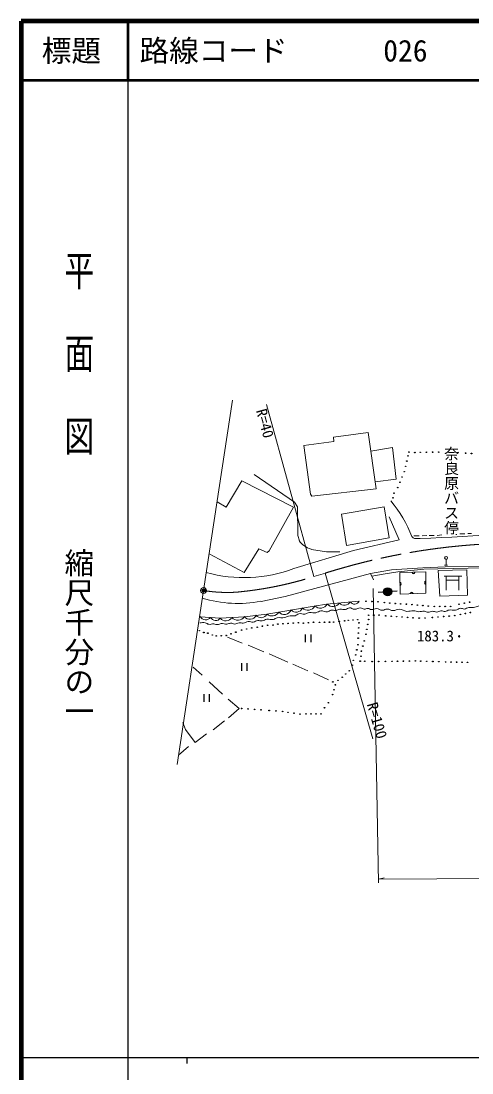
# Model space of a CAD drawing. Units: millimetres, scale not verified. Extents: x 40000 to 680000, y 20000 to 380000.
# Drawn here: x 40000 to 116113, y 202409 to 380000 of the extents above; entities that cross this region are included whole.
import ezdxf
from ezdxf.enums import TextEntityAlignment as Align

# ---------------------------------------------------------------- set-up
doc = ezdxf.new("R2010")
doc.units = ezdxf.units.MM
doc.header["$LTSCALE"] = 1000
doc.header["$PDMODE"] = 32
doc.header["$PDSIZE"] = 500
doc.linetypes.add('CHAIN', pattern=[18.5, 12, -1.5, 3.5, -1.5])
for name, color, linetype, lineweight in [('M-BGD', 7, 'Continuous', 13), ('M-BMK', 2, 'CHAIN', 13), ('M-BMK-SRVR', 3, 'Continuous', 13), ('M-STR-HTXT', 7, 'Continuous', 13), ('M-TTL', 2, 'Continuous', 140), ('M-TTL-BAND', 7, 'Continuous', 25), ('M-TTL-LINE', 7, 'Continuous', 50)]:
    doc.layers.add(name, color=color, linetype=linetype, lineweight=lineweight)
doc.layers.add('M-OTRS', color=6, linetype='Continuous')
doc.layers.add('M-TTL-TXT', color=7, linetype='Continuous')
doc.styles.add('@ＭＳ ゴシック', font='')
doc.styles.add('ＭＳ ゴシック', font='')
doc.styles.get('@ＭＳ ゴシック').set_extended_font_data('@MS Gothic')
doc.styles.get('ＭＳ ゴシック').set_extended_font_data('MS Gothic')

msp = doc.modelspace()

# ---------------------------------------------------------------- hatches: boundary and pattern name
at = {"layer": 'M-BGD'}
msp.add_hatch(color=256, dxfattribs=at).paths.add_polyline_path([(102573, 283694, 0.97359), (101209, 283642, 0.01338), (101210, 283606, 1)])

# ---------------------------------------------------------------- linework, layer by layer
for p, q in [((74618, 297914), (77242, 302401)), ((77242, 302401), (85963, 297914)), ((73083, 298803), (74618, 297914)), ((85963, 297914), (81899, 290548)), ((106283, 293088), (107214, 293088)), ((108484, 293173), (107722, 293088)), ((108908, 293173), (109754, 293173)), ((111024, 293257), (110262, 293173)), ((113395, 293342), (113564, 293342)), ((114072, 293427), (114919, 293427)), ((115427, 293511), (116020, 293511)), ((105984, 292968), (106174, 292757)), ((106174, 292757), (106438, 292639)), ((106438, 292639), (107380, 292651)), ((77666, 286907), (71749, 290040)), ((80121, 290887), (77666, 286907)), ((81560, 290294), (80121, 290887)), ((81899, 290548), (81560, 290294)), ((107802, 287711), (102558, 287331)), ((111599, 287868), (107802, 287711)), ((111491, 288116), (111991, 288116)), ((111599, 287868), (117830, 287985)), ((111741, 288116), (111741, 289116)), ((99002, 286738), (84608, 282843)), ((102558, 287331), (99002, 286738)), ((99002, 286738), (99510, 285637)), ((99216, 286275), (101439, 286692)), ((101439, 286692), (103626, 286997)), ((103626, 286997), (106344, 287298)), ((103915, 286885), (108315, 286992)), ((106344, 287298), (107962, 287435)), ((110347, 287500), (107962, 287435)), ((118058, 287675), (110347, 287500)), ((115258, 287331), (110432, 287246)), ((111404, 286296), (114390, 286296)), ((111750, 286296), (111750, 283912)), ((113895, 286296), (113895, 283912)), ((111750, 285604), (113895, 285604)), ((84608, 282843), (80544, 281997)), ((89460, 281238), (83488, 280229)), ((91542, 281532), (89460, 281238)), ((97073, 282079), (91542, 281532)), ((73632, 279205), (70239, 279443)), ((77698, 279443), (73632, 279205)), ((81511, 279878), (77698, 279443)), ((83488, 280229), (81511, 279878)), ((74872, 275985), (77327, 274969)), ((78343, 274631), (80968, 273530)), ((81899, 273191), (85032, 271752)), ((69030, 270905), (70554, 269551)), ((85878, 271413), (88418, 270313)), ((89350, 269974), (91890, 268789)), ((71739, 268450), (74025, 266333)), ((74364, 261846), (72416, 260322)), ((68268, 257528), (66576, 256067))]:
    msp.add_line(p, q, dxfattribs=at)
at = {"layer": 'M-BGD', "lineweight": 25}
for p, q in [((100297, 283582), (101209, 283642)), ((102585, 283731), (103497, 283791)), ((87977, 276437), (87977, 275137)), ((88952, 275137), (88952, 276437)), ((77189, 271579), (77189, 270279)), ((78164, 270279), (78164, 271579)), ((70849, 266343), (70849, 265043)), ((71824, 265043), (71824, 266343))]:
    msp.add_line(p, q, dxfattribs=at)
at = {"layer": 'M-BGD'}
for points in [[(87741, 308328), (88842, 300115), (89096, 299777), (99933, 301047), (98578, 310529), (92736, 309767), (92821, 309005)], [(101288, 297999), (102134, 292749), (94938, 291479), (94091, 296729)]]:
    msp.add_lwpolyline(points, close=True, dxfattribs=at)
for points in [[(99028, 307381), (102727, 307989), (103320, 302655), (99766, 302214)], [(79359, 303417), (86132, 298761), (86640, 297999), (86725, 293173), (86979, 292241)], [(102134, 296305), (103828, 292411), (96123, 290633), (86047, 287568)], [(89011, 290802), (91551, 290379), (93837, 290379)], [(108315, 286992), (108315, 283436), (103997, 283267), (103915, 286885)], [(115258, 287331), (115342, 283097), (110686, 282928), (110432, 287246)], [(74956, 265487), (76819, 263963), (75041, 262354)], [(67336, 261592), (67760, 260407), (69368, 258205), (71316, 259645)]]:
    msp.add_lwpolyline(points, dxfattribs=at)
at = {"layer": 'M-BGD', "lineweight": 25}
for centre, radius in [((105474, 307222), 50), ((107387, 307185), 50), ((108424, 307198), 50), ((109462, 307211), 50), ((110499, 307224), 50), ((105119, 305706), 50), ((105319, 306588), 50), ((106471, 307143), 50), ((113751, 307138), 50), ((115042, 307039), 50), ((116037, 306983), 50), ((104678, 303920), 50), ((104919, 304824), 50), ((103955, 302134), 50), ((104316, 303027), 50), ((102958, 300293), 50), ((103593, 301241), 50), ((102784, 299511), 50), ((101892, 283650), 683), ((98210, 282050), 50), ((99230, 282003), 50), ((100249, 281956), 50), ((101328, 281815), 50), ((102243, 281741), 50), ((103159, 281667), 50), ((104074, 281594), 50), ((105055, 281558), 50), ((105976, 281476), 50), ((106897, 281394), 50), ((107818, 281311), 50), ((108739, 281229), 50), ((109758, 281179), 50), ((110678, 281177), 50), ((111597, 281175), 50), ((112517, 281173), 50), ((113932, 281541), 50), ((114824, 281716), 50), ((115717, 281891), 50), ((95233, 278820), 50), ((96034, 278876), 50), ((96835, 278932), 50), ((98672, 279676), 50), ((98682, 278964), 50), ((99550, 279696), 50), ((100429, 279716), 50), ((101563, 279582), 50), ((102484, 279515), 50), ((103404, 279449), 50), ((104324, 279382), 50), ((105244, 279316), 50), ((106164, 279250), 50), ((107198, 279206), 50), ((108193, 279221), 50), ((109436, 279308), 50), ((110379, 279387), 50), ((111322, 279466), 50), ((112266, 279545), 50), ((113209, 279624), 50), ((114152, 279818), 50), ((115004, 279981), 50), ((115855, 280143), 50), ((70093, 277079), 50), ((77220, 277185), 50), ((78081, 277362), 50), ((78943, 277539), 50), ((79868, 277662), 50), ((80737, 277838), 50), ((81611, 277991), 50), ((82548, 278027), 50), ((83339, 278197), 50), ((84210, 278253), 50), ((85081, 278308), 50), ((85952, 278363), 50), ((86823, 278418), 50), ((87645, 278340), 50), ((88502, 278418), 50), ((89359, 278497), 50), ((90372, 278489), 50), ((91218, 278502), 50), ((92064, 278516), 50), ((92765, 278530), 50), ((93695, 278635), 50), ((94625, 278741), 50), ((96994, 277537), 50), ((97037, 278396), 50), ((98367, 277304), 50), ((98525, 278134), 50), ((70850, 276770), 50), ((71532, 276656), 50), ((72290, 276346), 50), ((72949, 276197), 50), ((73793, 276222), 50), ((74633, 276258), 50), ((75442, 276543), 50), ((76252, 276827), 50), ((96909, 275819), 50), ((96952, 276678), 50), ((97927, 275351), 50), ((98210, 276474), 50), ((96677, 273843), 50), ((96865, 274705), 50), ((97457, 273612), 50), ((97692, 274482), 50), ((96091, 272065), 50), ((96489, 272981), 50), ((97249, 271929), 50), ((97387, 272763), 50), ((98010, 271915), 50), ((99272, 271855), 50), ((100372, 271875), 50), ((101498, 271888), 50), ((102624, 271901), 50), ((103545, 271912), 50), ((104549, 271931), 50), ((105552, 271951), 50), ((106556, 271970), 50), ((107468, 271928), 50), ((108486, 271901), 50), ((109504, 271875), 50), ((110521, 271848), 50), ((111667, 271784), 50), ((112592, 271771), 50), ((113517, 271758), 50), ((114442, 271745), 50), ((115367, 271733), 50), ((95410, 270314), 50), ((95924, 271239), 50), ((92624, 268427), 50), ((93501, 268696), 50), ((94216, 269209), 50), ((94813, 269762), 50), ((92825, 267111), 50), ((93068, 267929), 50), ((91880, 264908), 50), ((92582, 266293), 50), ((77228, 263946), 50), ((78322, 263866), 50), ((79416, 263787), 50), ((80509, 263707), 50), ((81878, 263607), 50), ((83019, 263525), 50), ((84159, 263442), 50), ((85065, 263296), 50), ((86078, 263149), 50), ((87092, 263002), 50), ((88099, 263022), 50), ((88943, 263023), 50), ((89787, 263024), 50), ((90630, 263025), 50), ((91223, 264070), 50)]:
    msp.add_circle(centre, radius, dxfattribs=at)
at = {"layer": 'M-BGD'}
for centre, radius in [((111741, 289366), 250), ((113951, 276115), 121)]:
    msp.add_circle(centre, radius, dxfattribs=at)
for centre, radius, start, end in [((86745, 285637), 20588, 20.85859, 40.37025), ((97577, 600993), 308497, 271.82091, 277.10728), ((89864, 294263), 3534, 214.05891, 255.31867), ((77593, 310050), 24019, 254.73016, 290.6079), ((76608, 302946), 21267, 253.5784, 280.55025), ((86442, 281352), 1146, 222.06646, 337.11981), ((88415, 281852), 1318, 225.87342, 333.12147), ((90518, 282257), 1364, 227.14991, 328.62564), ((92617, 282468), 1312, 224.62765, 326.6641), ((94573, 282480), 1129, 220.47342, 330.81833), ((96272, 282443), 880, 215.75081, 335.54094), ((71166, 279976), 1069, 209.88733, 322.07606), ((72852, 279709), 929, 204.82168, 327.1417), ((74581, 279906), 1180, 216.43239, 330.27737), ((76609, 280098), 1270, 217.74486, 328.9649), ((78620, 280151), 1162, 217.48381, 335.52015), ((80527, 280362), 1096, 219.20101, 333.80295), ((82361, 280831), 1277, 228.25917, 331.8495), ((84434, 281029), 1240, 220.22588, 338.96038)]:
    msp.add_arc(centre, radius, start, end, dxfattribs=at)
at = {"layer": 'M-BGD', "lineweight": 25}
for centre, start, end in [((106246, 286998), 194.07922, 348.71845), ((103902, 284983), 283.98234, 78.62157), ((108371, 285176), 102.68038, 257.31962), ((105941, 283287), 14.92613, 169.56536)]:
    msp.add_arc(centre, 256, start, end, dxfattribs=at)
at = {"layer": 'M-BGD'}
msp.add_open_spline([(132885, 287383), (132857, 287216), (132822, 287087), (132686, 286971), (132512, 286825), (132307, 287027), (132106, 286922), (131850, 286787), (131883, 286507), (131645, 286342), (131443, 286202), (131246, 286332), (131028, 286218), (130740, 286066), (130680, 285835), (130399, 285669), (130159, 285528), (129954, 285611), (129713, 285470), (129418, 285296), (129382, 285020), (129076, 284865), (128768, 284710), (128532, 284810), (128210, 284685), (127900, 284564), (127784, 284377), (127475, 284255), (127150, 284126), (126921, 284200), (126603, 284055), (126267, 283903), (126173, 283655), (125836, 283507), (125531, 283373), (125305, 283469), (125001, 283333), (124715, 283204), (124650, 282974), (124366, 282840), (124090, 282711), (123886, 282789), (123605, 282672), (123307, 282548), (123215, 282334), (122914, 282217), (122568, 282083), (122325, 282202), (121973, 282086), (121691, 281994), (121576, 281838), (121294, 281750), (120948, 281642), (120725, 281734), (120371, 281656), (120076, 281592), (119937, 281449), (119636, 281413), (119347, 281379), (119172, 281510), (118890, 281435), (118693, 281383), (118620, 281252), (118423, 281202), (118011, 281097), (117756, 281365), (117338, 281286), (117041, 281229), (116905, 281087), (116609, 281024), (116227, 280942), (115995, 281061), (115609, 280996), (115284, 280941), (115135, 280759), (114806, 280734), (114571, 280717), (114451, 280874), (114217, 280856), (113845, 280827), (113679, 280613), (113310, 280557), (112913, 280496), (112678, 280630), (112282, 280566), (112005, 280521), (111878, 280380), (111600, 280342), (111313, 280302), (111150, 280434), (110861, 280407), (110583, 280381), (110449, 280234), (110170, 280220), (109869, 280205), (109713, 280371), (109413, 280360), (109137, 280350), (109006, 280187), (108730, 280183), (108469, 280179), (108346, 280339), (108085, 280360), (107698, 280391), (107483, 280267), (107095, 280276), (106760, 280284), (106587, 280417), (106253, 280435), (105818, 280459), (105575, 280303), (105141, 280342), (104606, 280389), (104351, 280701), (103814, 280700), (103410, 280699), (103211, 280474), (102808, 280462), (102399, 280450), (102204, 280731), (101795, 280725), (101479, 280720), (101326, 280541), (101010, 280532), (100595, 280520), (100397, 280785), (99982, 280800), (99645, 280811), (99470, 280609), (99134, 280638), (98886, 280659), (98779, 280831), (98530, 280843), (98280, 280856), (98150, 280703), (97901, 280725), (97647, 280747), (97532, 280911), (97278, 280918), (96876, 280929), (96676, 280688), (96274, 280694), (95939, 280698), (95786, 280957), (95452, 280937), (95162, 280919), (95051, 280706), (94766, 280650), (94408, 280579), (94194, 280757), (93832, 280706), (93547, 280666), (93413, 280530), (93128, 280488), (92814, 280442), (92624, 280618), (92318, 280538), (92069, 280473), (91984, 280289), (91732, 280239), (91291, 280151), (91042, 280512), (90598, 280438), (90259, 280382), (90118, 280180), (89782, 280108), (89370, 280019), (89120, 280195), (88704, 280133), (88370, 280083), (88208, 279940), (87875, 279890), (87489, 279832), (87254, 280034), (86878, 279933), (86611, 279862), (86511, 279696), (86249, 279609), (85831, 279472), (85544, 279676), (85124, 279547), (84880, 279472), (84774, 279348), (84529, 279276), (84037, 279131), (83710, 279395), (83217, 279254), (82967, 279183), (82858, 279053), (82607, 278986), (82183, 278875), (81916, 279077), (81485, 278999), (81165, 278941), (81023, 278761), (80700, 278725), (80414, 278693), (80252, 278824), (79966, 278789), (79656, 278751), (79519, 278566), (79209, 278529), (78864, 278489), (78669, 278643), (78324, 278608), (77987, 278574), (77834, 278384), (77497, 278347), (77230, 278317), (77079, 278444), (76812, 278415), (76510, 278382), (76367, 278216), (76064, 278203), (75791, 278192), (75651, 278352), (75379, 278340), (75128, 278330), (75005, 278212), (74755, 278185), (74370, 278142), (74150, 278315), (73765, 278264), (73532, 278233), (73422, 278108), (73187, 278093), (72932, 278078), (72799, 278206), (72543, 278218), (72209, 278234), (72022, 278110), (71690, 278149), (71440, 278179), (71341, 278341), (71098, 278405), (70742, 278497), (70558, 278448), (70157, 278386)], degree=3, knots=[0, 0, 0, 0, 1, 1, 1, 2, 2, 2, 3, 3, 3, 4, 4, 4, 5, 5, 5, 6, 6, 6, 7, 7, 7, 8, 8, 8, 9, 9, 9, 10, 10, 10, 11, 11, 11, 12, 12, 12, 13, 13, 13, 14, 14, 14, 15, 15, 15, 16, 16, 16, 17, 17, 17, 18, 18, 18, 19, 19, 19, 20, 20, 20, 21, 21, 21, 22, 22, 22, 23, 23, 23, 24, 24, 24, 25, 25, 25, 26, 26, 26, 27, 27, 27, 28, 28, 28, 29, 29, 29, 30, 30, 30, 31, 31, 31, 32, 32, 32, 33, 33, 33, 34, 34, 34, 35, 35, 35, 36, 36, 36, 37, 37, 37, 38, 38, 38, 39, 39, 39, 40, 40, 40, 41, 41, 41, 42, 42, 42, 43, 43, 43, 44, 44, 44, 45, 45, 45, 46, 46, 46, 47, 47, 47, 48, 48, 48, 49, 49, 49, 50, 50, 50, 51, 51, 51, 52, 52, 52, 53, 53, 53, 54, 54, 54, 55, 55, 55, 56, 56, 56, 57, 57, 57, 58, 58, 58, 59, 59, 59, 60, 60, 60, 61, 61, 61, 62, 62, 62, 63, 63, 63, 64, 64, 64, 65, 65, 65, 66, 66, 66, 67, 67, 67, 68, 68, 68, 69, 69, 69, 70, 70, 70, 71, 71, 71, 72, 72, 72, 73, 73, 73, 74, 74, 74, 75, 75, 75, 76, 76, 76, 77, 77, 77, 78, 78, 78, 79, 79, 79, 79], dxfattribs=at)
at = {"layer": 'M-BMK'}
msp.add_line((89450, 286224), (91376, 286805), dxfattribs=at)
for centre, radius, start, end in [((124416, 181821), 110060, 93.58829, 107.46976), ((70782, 344965), 61636, 275.04868, 287.62991), ((74856, 308936), 25404, 260.82918, 273.0459)]:
    msp.add_arc(centre, radius, start, end, dxfattribs=at)
at = {"layer": 'M-BMK-SRVR'}
for p, q in [((75701, 315997), (70807, 283857)), ((70807, 283857), (66334, 254478))]:
    msp.add_line(p, q, dxfattribs=at)
msp.add_circle((70807, 283857), 500, dxfattribs=at)
msp.add_point((70807, 283857), dxfattribs=at)
at = {"layer": 'M-OTRS'}
msp.add_point((70807, 283857), dxfattribs=at)
at = {"layer": 'M-STR-HTXT'}
for p, q in [((89450, 286224), (81451, 315265)), ((91313, 286786), (99405, 258822)), ((100321, 234488), (99427, 284173)), ((100310, 235109), (146381, 235449)), ((100310, 235109), (101308, 235366))]:
    msp.add_line(p, q, dxfattribs=at)
at = {"layer": 'M-TTL'}
for p, q in [((40000, 380000), (40000, 20000)), ((680000, 380000), (40000, 380000))]:
    msp.add_line(p, q, dxfattribs=at)
at = {"layer": 'M-TTL-BAND'}
for p, q in [((58000, 370000), (58000, 20000)), ((40000, 205000), (579000, 205000)), ((68000, 205000), (68000, 204000))]:
    msp.add_line(p, q, dxfattribs=at)
at = {"layer": 'M-TTL-LINE'}
for p, q in [((58000, 380000), (58000, 370000)), ((40000, 370000), (680000, 370000))]:
    msp.add_line(p, q, dxfattribs=at)

# ---------------------------------------------------------------- texts
at = {"layer": 'M-BGD', "style": '@ＭＳ ゴシック'}
msp.add_text('奈良原バス停', height=1833, rotation=270, dxfattribs=at).set_placement((111172, 308233), align=Align.BOTTOM_LEFT)
at = {"layer": 'M-BGD', "style": 'ＭＳ ゴシック'}
msp.add_text('183.3', height=1833, dxfattribs=at).set_placement((106832, 274720), align=Align.BOTTOM_LEFT)
at = {"layer": 'M-STR-HTXT', "style": 'ＭＳ ゴシック'}
for s, rotation, p in [('R=40', 285.4, (79774, 311689)), ('R=100', 286.138, (98693, 261519))]:
    msp.add_text(s, height=1833, rotation=rotation, dxfattribs=at).set_placement(p, align=Align.BOTTOM_CENTER)
at = {"layer": 'M-TTL-BAND', "style": '@ＭＳ ゴシック', "width": 1.4}
msp.add_text('平  面  図', height=3666, rotation=270, dxfattribs=at).set_placement((49777, 306475), align=Align.MIDDLE_RIGHT)
at = {"layer": 'M-TTL-BAND', "style": '@ＭＳ ゴシック'}
msp.add_text('縮尺千分の一', height=3666, rotation=270, dxfattribs=at).set_placement((49777, 261030), align=Align.MIDDLE_RIGHT)
at = {"layer": 'M-TTL-TXT', "style": 'ＭＳ ゴシック'}
msp.add_text('標題', height=3666, dxfattribs=at).set_placement((48500, 375000), align=Align.MIDDLE_CENTER)
for s, p in [('路線コード', (60000, 375000)), ('026', (101142, 375000))]:
    msp.add_text(s, height=3666, dxfattribs=at).set_placement(p, align=Align.MIDDLE_LEFT)

doc.saveas('drawing.dxf')
